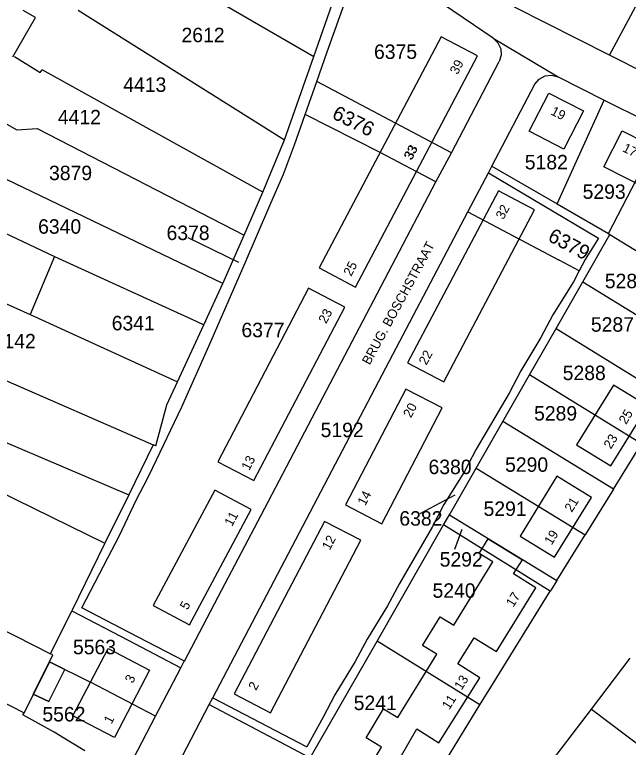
# Model space of a CAD drawing. Extents: x 191922 to 199923, y 328959 to 333350.
# Drawn here: x 196503.4 to 196617.8, y 331470.6 to 331607.4 of the extents above; entities that cross this region are included whole.
import ezdxf

# ---------------------------------------------------------------- set-up
doc = ezdxf.new("R2010")
doc.units = 0
for name, color, linetype in [('bouwvlak', 7, 'Continuous'), ('enkelbestemming', 7, 'Continuous'), ('Level 18', 7, 'Continuous'), ('Level 6', 7, 'Continuous'), ('maatvoering - maximum aantal wooneenheden', 7, 'Continuous'), ('Maatvoering_symbolen', 7, 'Continuous'), ('recreatiewoning', 7, 'Continuous')]:
    doc.layers.add(name, color=color, linetype=linetype)

msp = doc.modelspace()

# ---------------------------------------------------------------- linework, layer by layer
at = {"layer": 'bouwvlak'}
for p, q in [((196535.63, 331565.78), (196545.1, 331561.17)), ((196579.02, 331514.28), (196585.51, 331517.74)), ((196585.46, 331507.57), (196586.84, 331511.36))]:
    msp.add_line(p, q, dxfattribs=at)
at = {"layer": 'Level 18'}
msp.add_lwpolyline([(196512.74, 331485.14), (196509.85, 331486.57), (196506.83, 331480.52), (196509.76, 331479.17), (196512.74, 331485.14)], dxfattribs=at)
at = {"layer": 'Level 6'}
for p, q in [((196614.34, 331599.82), (196629.12, 331627.37)), ((196522.51, 331620.82), (196559.19, 331599.57)), ((196559.19, 331599.57), (196566.54, 331620.72)), ((196592.65, 331603), (196568.42, 331619.44)), ((196515.21, 331608.23), (196553.71, 331583.99)), ((196614.34, 331599.82), (196596.63, 331608.76)), ((196592.65, 331603), (196604.73, 331595.78)), ((196592.65, 331603), (196593.52, 331602.14)), ((196593.52, 331602.14), (196594.02, 331601.03)), ((196594.02, 331601.03), (196594.1, 331599.81)), ((196503.3, 331599.55), (196508.12, 331596.56)), ((196553.71, 331583.99), (196559.19, 331599.57)), ((196594.1, 331599.81), (196593.74, 331598.64)), ((196628.35, 331592.68), (196614.34, 331599.82)), ((196480.44, 331599.11), (196503.75, 331585.89)), ((196584.82, 331581.62), (196593.74, 331598.64)), ((196508.12, 331596.56), (196508.47, 331597.11)), ((196549.66, 331574.24), (196508.47, 331597.11)), ((196600.42, 331594.4), (196601.2, 331595.37)), ((196601.2, 331595.37), (196602.29, 331595.98)), ((196602.29, 331595.98), (196603.53, 331596.12)), ((196603.53, 331596.12), (196604.73, 331595.78)), ((196604.73, 331595.78), (196613.34, 331591.44)), ((196557.53, 331588.72), (196559.75, 331594.9)), ((196592.39, 331579.12), (196600.42, 331594.4)), ((196604.55, 331572.07), (196613.34, 331591.44)), ((196613.34, 331591.44), (196624.18, 331585.97)), ((196542.21, 331557.17), (196480.4, 331586.91)), ((196503.75, 331585.89), (196507.57, 331586.13)), ((196507.57, 331586.13), (196546.14, 331566.25)), ((196614.13, 331566.51), (196624.18, 331585.97)), ((196549.66, 331574.24), (196553.71, 331583.99)), ((196581.95, 331576.16), (196584.82, 331581.62)), ((196591.74, 331577.87), (196592.39, 331579.12)), ((196592.39, 331579.12), (196604.55, 331572.07)), ((196587.89, 331570.55), (196591.74, 331577.87)), ((196549.31, 331513.93), (196581.95, 331576.16)), ((196546.14, 331566.25), (196549.66, 331574.24)), ((196604.55, 331572.07), (196614.13, 331566.51)), ((196491.32, 331571.46), (196510.78, 331562.25)), ((196573.31, 331542.78), (196587.89, 331570.55)), ((196614.13, 331566.51), (196614.4, 331566.36)), ((196542.21, 331557.17), (196546.14, 331566.25)), ((196609.33, 331557.5), (196614.4, 331566.36)), ((196614.4, 331566.36), (196624.37, 331560.19)), ((196510.78, 331562.25), (196506.22, 331551.38)), ((196510.78, 331562.25), (196537.21, 331550.15)), ((196608.67, 331559.59), (196604.94, 331561.56)), ((196538.67, 331549.48), (196542.21, 331557.17)), ((196604.37, 331548.82), (196609.33, 331557.5)), ((196609.33, 331557.5), (196630.85, 331544.3)), ((196496.72, 331555.71), (196506.22, 331551.38)), ((196506.22, 331551.38), (196533.76, 331538.83)), ((196537.21, 331550.15), (196538.67, 331549.48)), ((196478.73, 331549.07), (196529.21, 331527.06)), ((196533.76, 331538.83), (196538.67, 331549.48)), ((196599.4, 331540.13), (196604.37, 331548.82)), ((196604.37, 331548.82), (196625.52, 331535.7)), ((196453.57, 331548.08), (196524.63, 331517.73)), ((196540.33, 331479.85), (196573.31, 331542.78)), ((196594.42, 331531.43), (196599.4, 331540.13)), ((196620.31, 331527.27), (196599.4, 331540.13)), ((196531.77, 331534.52), (196533.76, 331538.83)), ((196529.67, 331526.86), (196531.77, 331534.52)), ((196471.67, 331532.5), (196520.2, 331508.7)), ((196589.45, 331522.74), (196594.42, 331531.43)), ((196615.07, 331518.82), (196594.42, 331531.43)), ((196529.21, 331527.06), (196524.63, 331517.73)), ((196529.67, 331526.86), (196529.21, 331527.06)), ((196615.07, 331518.82), (196620.31, 331527.27)), ((196440.21, 331523.68), (196510.07, 331488.05)), ((196584.46, 331514.02), (196589.45, 331522.74)), ((196589.45, 331522.74), (196609.78, 331510.28)), ((196615.07, 331518.82), (196609.78, 331510.28)), ((196524.63, 331517.73), (196520.2, 331508.7)), ((196542, 331500), (196549.31, 331513.93)), ((196583.37, 331512.11), (196584.46, 331514.02)), ((196584.46, 331514.02), (196604.49, 331501.74)), ((196435.19, 331512.81), (196505.11, 331477.07)), ((196570.96, 331490.42), (196583.37, 331512.11)), ((196603.28, 331499.78), (196583.37, 331512.11)), ((196604.49, 331501.74), (196609.78, 331510.28)), ((196520.2, 331508.7), (196514.02, 331496.1)), ((196604.49, 331501.74), (196603.41, 331500)), ((196535.02, 331486.69), (196542, 331500)), ((196592.49, 331482.36), (196603.28, 331499.78)), ((196603.41, 331500), (196603.28, 331499.78)), ((196510.07, 331488.05), (196514.02, 331496.1)), ((196514.02, 331496.1), (196524.52, 331490.6)), ((196535.02, 331486.69), (196524.73, 331492.05)), ((196524.52, 331490.6), (196534.34, 331485.45)), ((196558.51, 331468.66), (196570.96, 331490.42)), ((196590.15, 331478.56), (196570.96, 331490.42)), ((196509.85, 331486.57), (196510.48, 331487.84)), ((196510.48, 331487.84), (196510.07, 331488.05)), ((196610.95, 331477.74), (196618.19, 331487.26)), ((196509.85, 331486.57), (196505.11, 331477.07)), ((196509.85, 331486.57), (196517.5, 331482.79)), ((196534.34, 331485.45), (196535, 331486.66)), ((196535, 331486.66), (196535.02, 331486.69)), ((196529.65, 331476.42), (196534.34, 331485.45)), ((196529.65, 331476.42), (196517.5, 331482.79)), ((196590.15, 331478.56), (196592.49, 331482.36)), ((196539.65, 331478.57), (196540.33, 331479.85)), ((196540.33, 331479.85), (196557.83, 331470.68)), ((196532.93, 331465.73), (196539.65, 331478.57)), ((196539.65, 331478.57), (196558.51, 331468.66)), ((196581.9, 331465.14), (196590.15, 331478.56)), ((196603.73, 331468.24), (196610.95, 331477.74)), ((196610.95, 331477.74), (196636.5, 331458.38)), ((196504.9, 331476.65), (196505.11, 331477.07)), ((196510.71, 331473.42), (196504.9, 331476.65)), ((196525.53, 331468.49), (196529.65, 331476.42)), ((196513.43, 331471.78), (196510.71, 331473.42)), ((196516.45, 331469.97), (196513.43, 331471.78))]:
    msp.add_line(p, q, dxfattribs=at)
for points in [[(196559.75, 331594.9), (196561.66, 331600.45), (196568.42, 331619.44)], [(196584.82, 331581.62), (196574.4, 331587.11), (196559.75, 331594.9)], [(196529.11, 331522.87), (196534.57, 331534.18), (196539.58, 331545.47), (196546.35, 331561.07), (196550.98, 331571.78), (196553.51, 331577.6), (196555.55, 331583.11), (196557.53, 331588.72)], [(196581.95, 331576.16), (196571.53, 331581.66), (196557.53, 331588.72)], [(196591.74, 331577.87), (196612.3, 331565.63), (196609.77, 331561.67), (196608.67, 331559.59)], [(196587.89, 331570.55), (196600.85, 331563.71), (196604.94, 331561.56)], [(196608.67, 331559.59), (196607.58, 331557.51), (196603.75, 331551.32), (196601.54, 331547.13), (196597.8, 331540.89), (196595.61, 331536.71), (196589.44, 331526.28), (196587.28, 331522.1), (196583.44, 331515.91), (196581.24, 331511.72), (196575.13, 331501.2), (196572.9, 331497.03), (196569.09, 331490.8), (196566.89, 331486.62), (196563.08, 331480.4), (196560.88, 331476.22), (196557.83, 331470.68)], [(196524.73, 331492.05), (196515.9, 331496.64), (196520.74, 331506), (196522.94, 331510.17), (196526, 331516.72), (196528.17, 331520.9), (196529.11, 331522.87)]]:
    msp.add_lwpolyline(points, dxfattribs=at)
at = {"layer": 'recreatiewoning'}
for p, q in [((196507.25, 331606.85), (196504.94, 331608.19)), ((196503, 331599.51), (196507.25, 331606.85)), ((196582.94, 331603.24), (196560.18, 331560.1)), ((196589.69, 331599.68), (196582.94, 331603.24)), ((196566.94, 331556.54), (196589.69, 331599.68)), ((196599.35, 331585.66), (196603.02, 331592.74)), ((196603.02, 331592.74), (196609.5, 331589.41)), ((196609.5, 331589.41), (196605.83, 331582.29)), ((196605.83, 331582.29), (196599.35, 331585.66)), ((196613.26, 331578.99), (196616.7, 331585.71)), ((196616.7, 331585.71), (196628.36, 331579.74)), ((196624.92, 331573.02), (196613.26, 331578.99)), ((196593.59, 331574.52), (196576.62, 331542.41)), ((196600.36, 331570.94), (196593.59, 331574.52)), ((196583.39, 331538.83), (196600.36, 331570.94)), ((196560.18, 331560.1), (196566.94, 331556.54)), ((196558.15, 331556.3), (196541.24, 331523.93)), ((196564.94, 331552.76), (196558.15, 331556.3)), ((196547.99, 331520.4), (196564.94, 331552.76)), ((196576.62, 331542.41), (196583.39, 331538.83)), ((196615.05, 331538.23), (196608.18, 331527.1)), ((196621.45, 331534.28), (196615.05, 331538.23)), ((196576.31, 331537.49), (196565.06, 331515.85)), ((196583.1, 331533.96), (196576.31, 331537.49)), ((196571.85, 331512.32), (196583.1, 331533.96)), ((196614.6, 331523.14), (196621.45, 331534.28)), ((196608.18, 331527.1), (196614.6, 331523.14)), ((196541.24, 331523.93), (196547.99, 331520.4)), ((196604.51, 331521.21), (196597.66, 331510.05)), ((196610.95, 331517.26), (196604.51, 331521.21)), ((196540.68, 331518.61), (196529.21, 331497.09)), ((196547.46, 331515), (196540.68, 331518.61)), ((196604.08, 331506.1), (196610.95, 331517.26)), ((196565.06, 331515.85), (196571.85, 331512.32)), ((196536, 331493.47), (196547.46, 331515)), ((196561.17, 331512.79), (196544.29, 331480.61)), ((196567.93, 331509.26), (196561.17, 331512.79)), ((196551.09, 331477.05), (196567.93, 331509.26)), ((196590.02, 331506.77), (196591.7, 331509.53)), ((196591.7, 331509.53), (196598.08, 331505.62)), ((196597.66, 331510.05), (196604.08, 331506.1)), ((196592.53, 331505.24), (196590.02, 331506.77)), ((196585.29, 331493.42), (196592.53, 331505.24)), ((196596.44, 331502.97), (196598.08, 331505.62)), ((196600.59, 331500.41), (196596.44, 331502.97)), ((196593.22, 331488.48), (196600.59, 331500.41)), ((196529.21, 331497.09), (196536, 331493.47)), ((196579.44, 331489.62), (196582.73, 331494.99)), ((196582.73, 331494.99), (196585.29, 331493.42)), ((196586.01, 331486.16), (196589.07, 331491.05)), ((196589.07, 331491.05), (196593.22, 331488.48)), ((196514.23, 331476.51), (196520.77, 331489.05)), ((196520.77, 331489.05), (196528.51, 331485.01)), ((196582.1, 331487.99), (196579.44, 331489.62)), ((196574.85, 331476.16), (196582.1, 331487.99)), ((196506.83, 331480.52), (196509.85, 331486.57)), ((196509.85, 331486.57), (196512.74, 331485.14)), ((196590.13, 331483.57), (196586.01, 331486.16)), ((196509.76, 331479.17), (196512.74, 331485.14)), ((196528.51, 331485.01), (196521.98, 331472.45)), ((196582.51, 331471.44), (196590.13, 331483.57)), ((196509.76, 331479.17), (196506.83, 331480.52)), ((196544.29, 331480.61), (196551.09, 331477.05)), ((196568.9, 331472.4), (196572.19, 331477.78)), ((196572.19, 331477.78), (196574.85, 331476.16)), ((196521.98, 331472.45), (196514.23, 331476.51)), ((196575.28, 331468.61), (196578.39, 331474.04)), ((196578.39, 331474.04), (196582.51, 331471.44)), ((196571.78, 331470.64), (196568.9, 331472.4)), ((196568.1, 331464.65), (196571.78, 331470.64))]:
    msp.add_line(p, q, dxfattribs=at)

# ---------------------------------------------------------------- texts
at = {"layer": 'enkelbestemming'}
for s, p in [('2612', (196534.48, 331602.24)), ('6375', (196570.39, 331599.12)), ('4413', (196523.61, 331592.97)), ('4412', (196511.41, 331586.91)), ('5182', (196598.52, 331578.51)), ('3879', (196509.77, 331576.49)), ('5293', (196609.31, 331573)), ('6340', (196507.73, 331566.49)), ('6378', (196531.69, 331565.31)), ('5286', (196613.45, 331556.32)), ('6341', (196521.46, 331548.45)), ('5287', (196610.85, 331548.2)), ('6377', (196545.66, 331547.17)), ('5142', (196499.26, 331545.08)), ('5288', (196605.59, 331539.16)), ('5289', (196600.25, 331531.61)), ('5192', (196560.43, 331528.51)), ('6380', (196580.56, 331521.61)), ('5290', (196594.84, 331522.04)), ('5291', (196590.83, 331513.81)), ('6382', (196575.12, 331511.99)), ('5292', (196582.64, 331504.34)), ('5240', (196581.31, 331498.52)), ('5563', (196514.23, 331487.98)), ('5241', (196566.6, 331477.55)), ('5562', (196508.53, 331475.44))]:
    msp.add_text(s, height=2.7, dxfattribs=at).set_placement(p)
for s, rotation, p in [('6376', 333.5378, (196562.37, 331588.12)), ('6379', 331.7495, (196602.63, 331565.28))]:
    msp.add_text(s, height=2.7, rotation=rotation, dxfattribs=at).set_placement(p)
at = {"layer": 'maatvoering - maximum aantal wooneenheden'}
for s, rotation, p in [('39', 62.2041, (196585.98, 331596.08)), ('19', 332.7941, (196603.23, 331588.82)), ('33', 62.2041, (196577.38, 331580.08)), ('33', 62.2041, (196577.43, 331580.19)), ('17', 332.9222, (196616.61, 331581.93)), ('32', 62.1534, (196594.53, 331569.02)), ('25', 62.2041, (196566.12, 331558.42)), ('23', 62.3831, (196561.47, 331549.58)), ('22', 62.1534, (196580.17, 331541.84)), ('20', 62.5378, (196577.28, 331531.99)), ('25', 58.4263, (196617.41, 331530.77)), ('23', 58.4263, (196614.58, 331526.17)), ('13', 62.3831, (196547.1, 331522.16)), ('14', 62.5378, (196568.76, 331515.59)), ('21', 58.3775, (196607.29, 331514.37)), ('11', 61.9984, (196543.91, 331511.72)), ('19', 58.3775, (196603.52, 331508.24)), ('12', 62.3323, (196562.13, 331507.29)), ('17', 58.2986, (196596.38, 331496.65)), ('5', 61.9984, (196535.61, 331496.14)), ('3', 62.5378, (196525.37, 331482.44)), ('13', 57.8366, (196586.72, 331481.16)), ('2', 62.3323, (196548.39, 331481.1)), ('11', 57.8366, (196584.43, 331477.5)), ('1', 62.5378, (196521.42, 331474.84))]:
    msp.add_text(s, height=1.75, rotation=rotation, dxfattribs=at).set_placement(p)
at = {"layer": 'Maatvoering_symbolen'}
msp.add_text('BRUG. BOSCHSTRAAT', height=1.75, rotation=61.5634, dxfattribs=at).set_placement((196569.58, 331541.87))

doc.saveas('drawing.dxf')
